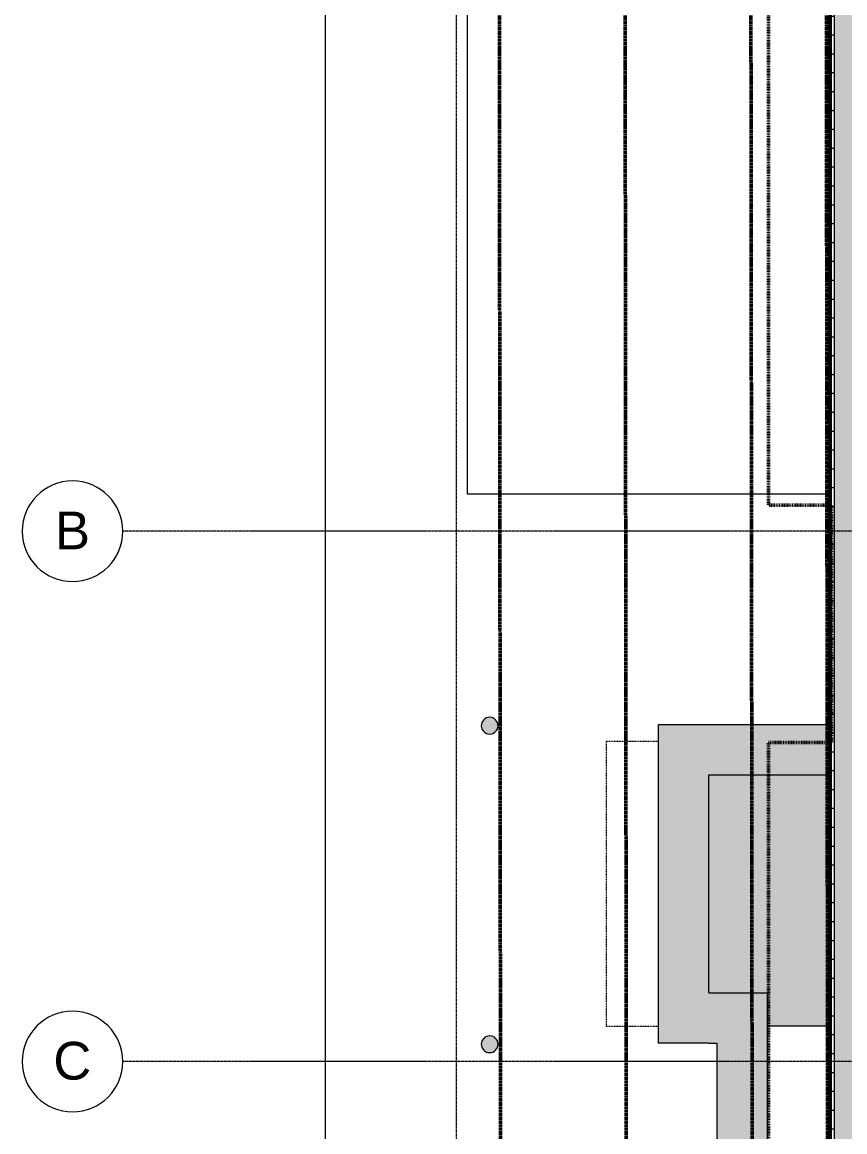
# Model space of a CAD drawing. Header units: inches. Extents: x -4218 to -1814, y 9706 to 12426.
# Drawn here: x -4217 to -3824, y 11249 to 11778 of the extents above; entities that cross this region are included whole.
import ezdxf

# ---------------------------------------------------------------- set-up
doc = ezdxf.new("R2010")
doc.units = ezdxf.units.IN
doc.header["$MEASUREMENT"] = 0
for name, pattern in [('Aligning Line 1_8_', [0.25, 0.125, -0.125]), ('Dash 1_16_', [0.125, 0.0625, -0.0625]), ('Double Dash 3_8_', [1, 0.375, -0.125, 0.125, -0.125, 0.125, -0.125]), ('Grid Line 1_2_', [0.875, 0.5, -0.125, 0.125, -0.125]), ('Overhead 1_16_', [0.101562, 0.0625, -0.039062])]:
    doc.linetypes.add(name, pattern=pattern)
for name, color, linetype, lineweight in [('0-1', 7, 'Continuous', 5), ('0-2', 10, 'Continuous', 9), ('0-3', 147, 'Aligning Line 1_8_', 9), ('0-4', 165, 'Continuous', 5), ('A-FLOR-2', 253, 'Continuous', 13), ('A-FLOR-5', 250, 'Continuous', 13), ('A-WALL-2', 250, 'Continuous', 13), ('A-WALL-PATT-1', 53, 'Continuous', 9), ('A-WALL-PATT-2', 135, 'Continuous', 9), ('C-PROP-LINE-1', 7, 'Double Dash 3_8_', 50), ('C-PROP-LINE-2', 91, 'Dash 1_16_', 50), ('E-LITE-EQPM-1', 47, 'Continuous', 9), ('E-LITE-EQPM-2', 10, 'Continuous', 9), ('G-ANNO-SYMB-1', 147, 'Aligning Line 1_8_', 9), ('S-FNDN-3', 9, 'Continuous', 5), ('S-FNDN-4', 7, 'Continuous', 50), ('S-FNDN-5', 250, 'Continuous', 13), ('S-GRID-1', 1, 'Grid Line 1_2_', 9), ('S-GRID-IDEN', 1, 'Continuous', 9), ('S-GRID-IDEN-1', 147, 'Continuous', 9), ('S-STRS-MBND-1', 10, 'Overhead 1_16_', 9)]:
    doc.layers.add(name, color=color, linetype=linetype, lineweight=lineweight)
doc.styles.add('Arial', font='arial.ttf', dxfattribs={"height": 18})

# ---------------------------------------------------------------- blocks, each defined once
blk = doc.blocks.new('CTR - 1st Phase - Unit Layouts_rvt-1-RCP - BASEMENT')
at = {"layer": 'G-ANNO-SYMB-1'}
blk.add_line((-4009.53, 9846.28), (-4009.53, 12240.75), dxfattribs=at)
blk = doc.blocks.new('Pathway_Cooper_McGraw-Edison _BSC-BRC_Round - Pathway_Cooper_McGraw-Edison _BSC-BRC_Round-2028611-RCP - BASEMENT')
at = {"layer": 'E-LITE-EQPM-1'}
blk.add_hatch(color=256, dxfattribs=at).paths.add_polyline_path([(0, -4), (1.04, -3.86), (2, -3.46), (2.83, -2.83), (3.46, -2), (3.86, -1.04), (4, 0), (3.86, 1.04), (3.46, 2), (2.83, 2.83), (2, 3.46), (1.04, 3.86), (0, 4), (-1.04, 3.86), (-2, 3.46), (-2.83, 2.83), (-3.46, 2), (-3.88, 0.93), (-4, 0), (-3.86, -1.04), (-3.46, -2), (-2.83, -2.83), (-2, -3.46), (-1.04, -3.86)], flags=0)
at = {"layer": 'E-LITE-EQPM-2'}
for start, end in [(0, 180), (180, 360)]:
    blk.add_arc((0, 0), 4, start, end, dxfattribs=at)
blk = doc.blocks.new('Family - ___-1878357-RCP - BASEMENT')
at = {"layer": 'C-PROP-LINE-1'}
for p, q in [((-3989.61, 12268.69), (-3987.01, 9767.34)), ((-3929.52, 12184.69), (-3927.1, 9853.17)), ((-3869.45, 12124.69), (-3867.12, 9890.98))]:
    blk.add_line(p, q, dxfattribs=at)
blk = doc.blocks.new('Family - ___-1878392-RCP - BASEMENT')
at = {"layer": 'C-PROP-LINE-1'}
blk.add_line((-3833.41, 12088.69), (-3830.99, 9768.08), dxfattribs=at)
blk = doc.blocks.new('Grid - Grid Head - Circle-50561-RCP - BASEMENT')
at = {"layer": 'S-GRID-IDEN-1'}
for start, end in [(360, 180), (180, 360)]:
    blk.add_arc((0, 0), 0.25, start, end, dxfattribs=at)
blk = doc.blocks.new('CTR - 1st Phase - Shell_rvt-1-RCP - BASEMENT')
at = {"layer": 'A-FLOR-2'}
blk.add_hatch(color=256, dxfattribs=at).paths.add_polyline_path([(-3831.32, 11298.99), (-3831.32, 11418.99), (-3889.12, 11418.99), (-3889.12, 11314.99), (-3861.32, 11314.99), (-3861.32, 11298.99)], flags=0)
at = {"layer": 'A-WALL-PATT-1'}
h = blk.add_hatch(dxfattribs=at)
h.set_pattern_fill('FP_30', color=256, style=0, pattern_type=2)
h.set_pattern_definition([(0, (0, 0), (0, 9), []), (90, (0, 0), (-9, 6e-16), [])])
h.paths.add_polyline_path([(-3831.32, 9889.19), (-3829.32, 9889.19), (-3829.32, 12089.19), (-3831.32, 12089.19), (-3831.32, 9891.19)], flags=0)
at = {"layer": 'A-WALL-PATT-2'}
h = blk.add_hatch(dxfattribs=at)
h.set_pattern_fill('FP_26', color=256, style=0, pattern_type=2)
h.set_pattern_definition([(50, (0, 0), (27.5427, -2.40992), [2.88, -31.68]), (355, (0, 0), (-5.327844, 28.884266), [2.304, -25.344]), (100.451, (2.295, -0.2), (22.215316, 26.47393), [2.448, -26.924]), (46.184, (0, 7.68), (40.981875, -6.35642), [4.32, -47.52]), (96.636, (3.415, 7.15), (35.89075, 37.40619), [3.671, -40.386]), (351.184, (0, 7.68), (35.89097, 37.40622), [3.456, -38.016]), (21, (3.84, 5.76), (22.921036, -15.46073), [2.88, -31.68]), (326, (3.84, 5.76), (9.34353, 27.84574), [2.304, -25.344]), (71.451, (5.75, 4.472), (32.26477, 12.38442), [2.448, -26.924]), (37.5, (0, 0), (0.466855, 12.782707), [1.267, -23.77, 1.267, -24.461, -25.44]), (37.5, (0, 0), (0.466855, 12.782707), [-50.765, 1.267, -24.173]), (7.5, (0, 0), (10.10159, 15.14509), [1.267, -13.402, 1.267, -23.194, -9.696]), (7.5, (0, 0), (10.10159, 15.14509), [-39.13, 1.267, -8.429]), (327.5, (-8.563, 0), (20.499161, -0.86578), [1.267, -8.333, 1.267, -28.685, -39.744]), (327.5, (-8.563, 0), (20.499161, -0.86578), [-39.552, 1.267, -38.477]), (317.5, (-12.403, 0), (22.39478, 3.844288), [1.267, -11.213, 1.267, -18.624, -28.224]), (317.5, (-12.403, 0), (22.39478, 3.844288), [-32.371, 1.267, -26.957])])
h.paths.add_polyline_path([(-3829.32, 9891.19), (-3819.32, 9891.19), (-3819.32, 12087.19), (-3829.32, 12087.19), (-3829.32, 9897.19)], flags=0)
at = {"layer": 'S-FNDN-3'}
for points in [[(-3905.12, 11290.99), (-3889.12, 11290.99), (-3889.12, 11442.99), (-3913.12, 11442.99), (-3913.12, 11290.99)], [(-3831.32, 11418.99), (-3831.32, 11442.99), (-3889.12, 11442.99), (-3889.12, 11418.99)], [(-3861.32, 11290.99), (-3861.32, 11314.99), (-3889.12, 11314.99), (-3889.12, 11290.99), (-3885.32, 11290.99)], [(-3861.32, 11045.11), (-3861.32, 11290.99), (-3885.32, 11290.99), (-3885.32, 11045.11)]]:
    blk.add_hatch(color=256, dxfattribs=at).paths.add_polyline_path(points, flags=0)
at = {"layer": 'A-FLOR-5'}
for p, q in [((-4004.25, 11552.9), (-4004.25, 11830.99)), ((-3831.32, 11552.9), (-4004.25, 11552.9)), ((-3831.32, 11298.99), (-3861.32, 11298.99))]:
    blk.add_line(p, q, dxfattribs=at)
at = {"layer": 'A-WALL-2'}
blk.add_line((-3829.32, 12087.19), (-3829.32, 9891.19), dxfattribs=at)
at = {"layer": 'G-ANNO-SYMB-1'}
blk.add_line((-4071.96, 9756.53), (-4071.96, 12280.06), dxfattribs=at)
at = {"layer": 'S-FNDN-4'}
blk.add_line((-3831.32, 9889.19), (-3831.32, 12089.19), dxfattribs=at)
at = {"layer": 'S-FNDN-5'}
for p, q in [((-3913.12, 11442.99), (-3889.12, 11442.99)), ((-3913.12, 11290.99), (-3913.12, 11442.99)), ((-3889.12, 11442.99), (-3831.32, 11442.99)), ((-3889.12, 11314.99), (-3889.12, 11418.99)), ((-3889.12, 11418.99), (-3831.32, 11418.99)), ((-3889.12, 11314.99), (-3861.32, 11314.99)), ((-3861.32, 11314.99), (-3861.32, 11290.99)), ((-3889.12, 11290.99), (-3913.12, 11290.99)), ((-3889.12, 11290.99), (-3885.32, 11290.99)), ((-3885.32, 11290.99), (-3885.32, 11069.11)), ((-3861.32, 11290.99), (-3861.32, 11045.11))]:
    blk.add_line(p, q, dxfattribs=at)
at = {"layer": 'S-GRID-1'}
for p, q in [((-1814.21, 11535.19), (-4168.71, 11535.19)), ((-1814.21, 11282.19), (-4168.71, 11282.19))]:
    blk.add_line(p, q, dxfattribs=at)
at = {"layer": 'S-STRS-MBND-1'}
for p, q in [((-3938.12, 11434.99), (-3938.12, 11298.99)), ((-3938.12, 11434.99), (-3913.12, 11434.99)), ((-3938.12, 11298.99), (-3913.12, 11298.99))]:
    blk.add_line(p, q, dxfattribs=at)
at = {"layer": '0-2'}
for p in [(-3993.72, 11442.42), (-3993.72, 11290.42)]:
    blk.add_blockref('Pathway_Cooper_McGraw-Edison _BSC-BRC_Round - Pathway_Cooper_McGraw-Edison _BSC-BRC_Round-2028611-RCP - BASEMENT', p, dxfattribs=at)
at = {"layer": '0-3'}
for name in ['Family - ___-1878357-RCP - BASEMENT', 'Family - ___-1878392-RCP - BASEMENT']:
    blk.add_blockref(name, (0, 0), dxfattribs=at)
at = {"layer": '0-4', "xscale": 95.99999999999994, "yscale": 95.99999999999994, "zscale": 95.99999999999994, "rotation": 89.99999999999987}
for p in [(-4192.71, 11535.19), (-4192.71, 11282.19)]:
    blk.add_blockref('Grid - Grid Head - Circle-50561-RCP - BASEMENT', p, dxfattribs=at)
at = {"layer": 'S-GRID-IDEN', "char_height": 18, "attachment_point": 1, "style": 'Arial'}
for s, insert, width in [('B', (-4201.12, 11544.57), 20.301), ('C', (-4201.88, 11291.57), 22.119)]:
    blk.add_mtext(s, dxfattribs=dict(at, insert=insert, width=width))
blk = doc.blocks.new('CTR - 1st Phase -Stairs _ Elevators_rvt-1-RCP - BASEMENT')
at = {"layer": 'G-ANNO-SYMB-1'}
blk.add_line((-4071.96, 9706.24), (-4071.96, 12280.11), dxfattribs=at)
blk = doc.blocks.new('Family - ___-1870007-RCP - BASEMENT')
at = {"layer": 'C-PROP-LINE-2'}
for p, q in [((-3860.72, 11547.59), (-3860.72, 12118.59)), ((-3830.72, 11547.59), (-3860.72, 11547.59)), ((-3830.72, 11434.39), (-3830.72, 11547.59)), ((-3860.72, 11434.39), (-3830.72, 11434.39)), ((-3860.72, 9980.19), (-3860.72, 11434.39))]:
    blk.add_line(p, q, dxfattribs=at)
blk = doc.blocks.new('Family - ___-1870574-RCP - BASEMENT')
at = {"layer": 'C-PROP-LINE-2'}
blk.add_line((-3832.16, 10010.09), (-3832.16, 12088.59), dxfattribs=at)

msp = doc.modelspace()

# ---------------------------------------------------------------- block references
at = {"layer": '0-1'}
for name in ['CTR - 1st Phase - Shell_rvt-1-RCP - BASEMENT', 'CTR - 1st Phase -Stairs _ Elevators_rvt-1-RCP - BASEMENT', 'CTR - 1st Phase - Unit Layouts_rvt-1-RCP - BASEMENT']:
    msp.add_blockref(name, (0, 0), dxfattribs=at)
at = {"layer": 'C-PROP-LINE-2'}
for name in ['Family - ___-1870007-RCP - BASEMENT', 'Family - ___-1870574-RCP - BASEMENT']:
    msp.add_blockref(name, (0, 0), dxfattribs=at)

doc.saveas('drawing.dxf')
